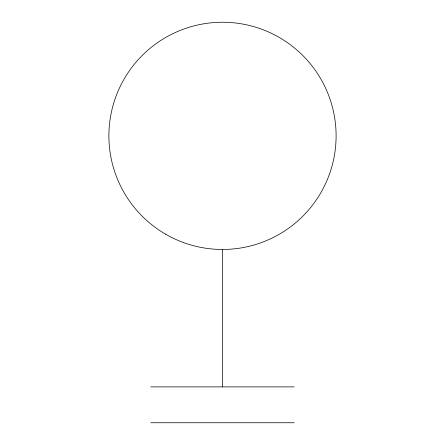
<?xml version="1.0" encoding="UTF-8"?>
<svg xmlns="http://www.w3.org/2000/svg" width="445" height="445" viewBox="0 0 445 445"><rect width="100%" height="100%" fill="white"/><g stroke="black" fill="none" stroke-linecap="round" stroke-linejoin="round"><path stroke-width="0.67" d="M150.777 386.889L294.223 386.889M150.777 422.75L294.223 422.75M222.5 249.461L222.5 386.889M165.696 234.237A113.603 113.603 0 0 0 336.103 135.853A113.603 113.603 0 0 0 165.696 37.469A113.603 113.603 0 0 0 165.696 234.237"/></g></svg>
